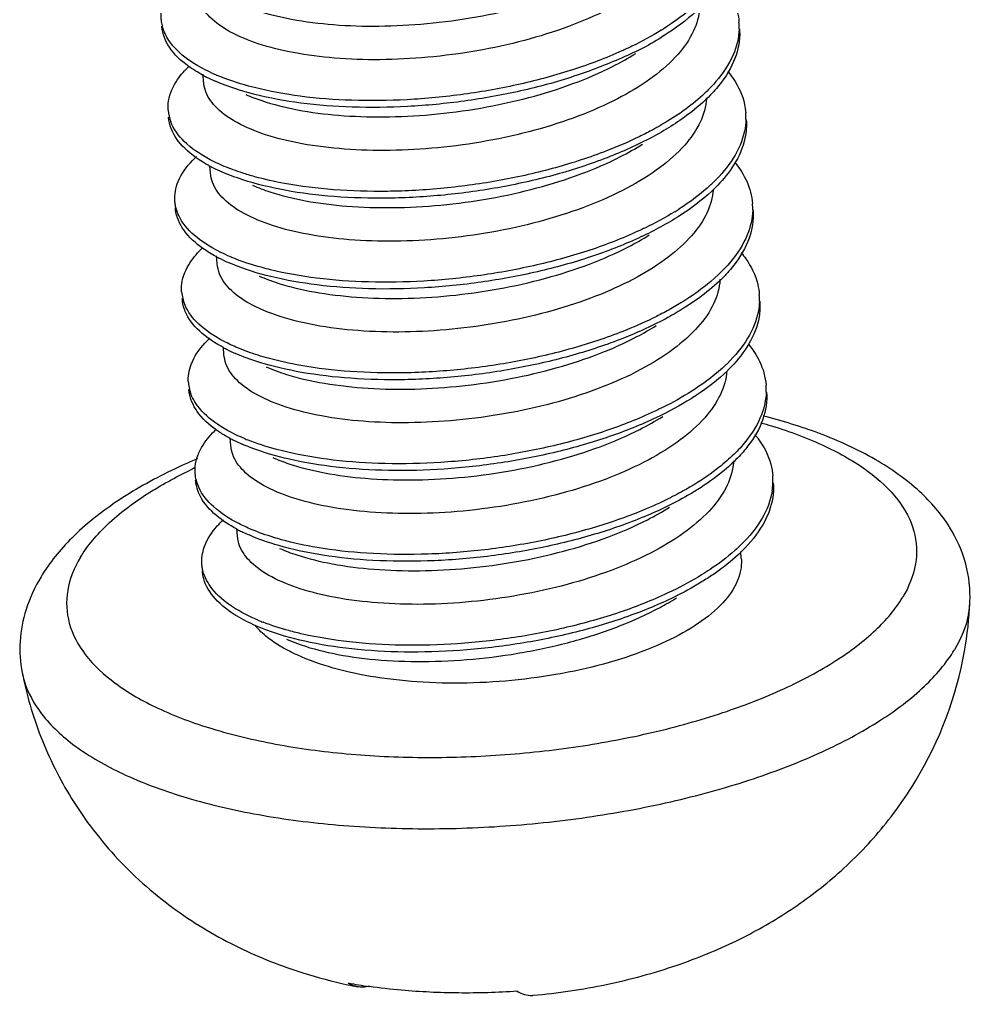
# Model space of a CAD drawing. Header units: millimetres. Extents: x 1833 to 2194, y -395 to -144.
# Drawn here: x 1907.068 to 1910.866, y -375.277 to -371.38 of the extents above; entities that cross this region are included whole.
import ezdxf

# ---------------------------------------------------------------- set-up
doc = ezdxf.new("R2010")
doc.units = ezdxf.units.MM
doc.layers.add('3_ALL_AXES', color=7, linetype='Continuous')

msp = doc.modelspace()

# ---------------------------------------------------------------- linework, layer by layer
at = {"color": 7, "linetype": 'Continuous'}
msp.add_line((1907.9163, -372.3303), (1907.915, -372.3298), dxfattribs=at)
for centre, radius, start, end in [((1909.6981, -371.4098), 0.244, 358.2334, 4.5042), ((1909.014, -370.4214), 1.1762, 301.6143, 302.0417), ((1908.0938, -371.055), 0.6212, 241.711, 243.3431), ((1908.1351, -370.9717), 0.7142, 243.3834, 246.4346), ((1908.1807, -370.8366), 0.8321, 246.9014, 247.1174), ((1907.829, -371.7298), 0.1679, 184.3956, 200.5575), ((1909.7066, -371.7717), 0.2623, 358.181, 4.0766), ((1908.1358, -371.3887), 0.6536, 241.5211, 243.1715), ((1908.1631, -371.334), 0.7148, 243.1976, 246.3675), ((1909.3563, -371.5337), 0.6925, 313.0814, 314.4017), ((1909.754, -372.1344), 0.2421, 358.1713, 4.4625), ((1909.0775, -371.1619), 1.1579, 301.6128, 302.5672), ((1908.1482, -371.7794), 0.6218, 241.7187, 243.3105), ((1908.1867, -371.7018), 0.7084, 243.3495, 246.4404), ((1907.8853, -372.4539), 0.1703, 184.6065, 202.2851), ((1909.7598, -372.4969), 0.2631, 358.2367, 4.1272), ((1908.197, -372.099), 0.6699, 242.3277, 243.1713), ((1908.2194, -372.0538), 0.7204, 243.2013, 246.3591), ((1909.4147, -372.2635), 0.6859, 313.824, 314.4304), ((1909.4418, -372.3163), 0.6501, 314.3305, 316.1967), ((1907.8884, -372.8204), 0.1464, 183.7945, 193.9979), ((1909.8086, -372.859), 0.2415, 358.1292, 4.3922), ((1908.2045, -372.5005), 0.6263, 241.7458, 243.2529), ((1908.2385, -372.432), 0.7028, 243.2894, 246.4328), ((1908.2983, -372.262), 0.8584, 247.4258, 248.1211), ((1909.8147, -373.2221), 0.2623, 350.9746, 4.1995), ((1908.2372, -372.8498), 0.6406, 241.8346, 243.4797), ((1908.2645, -372.7953), 0.7015, 243.4682, 244.253), ((1908.2863, -372.75), 0.7518, 244.2617, 246.3388), ((1909.4725, -373.0183), 0.6827, 312.9653, 314.3703), ((1908.2295, -373.6122), 0.2899, 220.8744, 221.9583), ((1908.3548, -372.9804), 0.8654, 247.4214, 248.7187), ((1908.7786, -373.0504), 2.2134, 259.6278, 261.8465)]:
    msp.add_arc(centre, radius, start, end, dxfattribs=at)
for points, start_tangent, end_tangent in [([(1909.7264, -371.0765), (1909.659, -371.1692), (1909.5547, -371.2586), (1909.4188, -371.3396), (1909.2601, -371.4083), (1909.0847, -371.4636), (1908.8949, -371.5051), (1908.6985, -371.5311), (1908.5069, -371.5407), (1908.3262, -371.5342), (1908.1625, -371.5125), (1908.0211, -371.4767), (1907.9085, -371.4288), (1907.8284, -371.3706), (1907.7842, -371.3046), (1907.7766, -371.2684)], (-0.461701, -0.887036), (-0.074969, 0.997186)), ([(1907.9447, -371.3173), (1908.0103, -371.3423), (1908.1544, -371.3788), (1908.3222, -371.4006), (1908.5035, -371.4065), (1908.6949, -371.3964), (1908.8926, -371.3697), (1909.0849, -371.3267), (1909.2608, -371.2702), (1909.4154, -371.2021), (1909.5022, -371.1529)], (0.915691, -0.401884), (0.846138, 0.532964)), ([(1907.6343, -371.3802), (1907.6497, -371.2975), (1907.7098, -371.2129), (1907.7205, -371.2025)], (-0.072435, 0.997373), (0.725944, 0.687753)), ([(1909.8709, -371.2263), (1909.9209, -371.3074), (1909.9413, -371.3906)], (0.63445, -0.772964), (0.077738, -0.996974)), ([(1909.7868, -371.3036), (1909.7687, -371.3206), (1909.638, -371.4184)], (-0.714496, -0.69964), (-0.847657, -0.530544)), ([(1909.8023, -371.3171), (1909.7708, -371.3478), (1909.6419, -371.4444)], (-0.692979, -0.720958), (-0.846673, -0.532114)), ([(1909.7844, -371.3331), (1909.7833, -371.3456), (1909.7534, -371.4389)], (-0.062398, -0.998051), (-0.461701, -0.887036)), ([(1907.6385, -371.4061), (1907.6344, -371.3825), (1907.6343, -371.3802)], (-0.24447, 0.969657), (-0.072435, 0.997373)), ([(1907.7994, -371.602), (1907.7408, -371.5655), (1907.6666, -371.4911), (1907.6365, -371.4097), (1907.6363, -371.4074)], (-0.880474, 0.474094), (-0.072435, 0.997373)), ([(1907.8543, -371.602), (1907.7388, -371.5383), (1907.6646, -371.464), (1907.6385, -371.4061)], (-0.91983, 0.392316), (-0.24447, 0.969657)), ([(1909.6306, -371.423), (1909.514, -371.4867)], (-0.851591, -0.524207), (-0.899575, -0.436767)), ([(1909.942, -371.4173), (1909.9179, -371.5212), (1909.8492, -371.6282), (1909.8137, -371.6661)], (-0.030877, -0.999523), (-0.713649, -0.700504)), ([(1909.9434, -371.4178), (1909.9441, -371.4402), (1909.9199, -371.5484), (1909.8512, -371.6554), (1909.8277, -371.6812)], (0.077738, -0.996974), (-0.69471, -0.71929)), ([(1909.7534, -371.4389), (1909.687, -371.5307), (1909.5858, -371.6182), (1909.4558, -371.697), (1909.3013, -371.7655), (1909.1257, -371.8223), (1908.9344, -371.8653), (1908.7382, -371.8924), (1908.5481, -371.903), (1908.3656, -371.8976), (1908.1964, -371.8763), (1908.0509, -371.8401), (1907.9371, -371.7921), (1907.8571, -371.7348), (1907.8119, -371.6688), (1907.8036, -371.6309)], (-0.461701, -0.887036), (-0.075973, 0.99711)), ([(1909.6419, -371.4444), (1909.6401, -371.4456), (1909.4751, -371.5331), (1909.2823, -371.6071), (1909.0694, -371.6654), (1908.8449, -371.7059), (1908.6176, -371.7276), (1908.3967, -371.7301), (1908.1909, -371.7136), (1908.0083, -371.6794), (1907.8563, -371.6292), (1907.8496, -371.6263)], (-0.846673, -0.532114), (-0.916247, 0.400615)), ([(1909.514, -371.4867), (1909.473, -371.5059), (1909.2802, -371.58), (1909.0674, -371.6382), (1908.8428, -371.6788), (1908.6156, -371.7005), (1908.3947, -371.7029), (1908.1889, -371.6865), (1908.0063, -371.6522), (1907.9829, -371.6461)], (-0.899575, -0.436767), (-0.964802, 0.262978)), ([(1907.9717, -371.6798), (1908.0356, -371.7042), (1908.1778, -371.7406), (1908.3421, -371.7625), (1908.5213, -371.769), (1908.7127, -371.7597), (1908.9102, -371.7338), (1909.1023, -371.6918), (1909.2783, -371.6362), (1909.4364, -371.5676), (1909.5292, -371.5153)], (0.9157, -0.401862), (0.846124, 0.532986)), ([(1907.6616, -371.7427), (1907.663, -371.7052), (1907.6995, -371.6199), (1907.7455, -371.5667)], (-0.076961, 0.997034), (0.722741, 0.691119)), ([(1909.8966, -371.587), (1909.9185, -371.6162), (1909.9635, -371.719), (1909.9683, -371.7531)], (0.637599, -0.770368), (0.071346, -0.997452)), ([(1907.9829, -371.6461), (1907.8572, -371.6032)], (-0.964802, 0.262978), (-0.921302, 0.388847)), ([(1909.8137, -371.6661), (1909.7389, -371.7301), (1909.656, -371.7865)], (-0.713649, -0.700504), (-0.852546, -0.522652)), ([(1909.8277, -371.6812), (1909.7409, -371.7573), (1909.6689, -371.8069)], (-0.69471, -0.71929), (-0.846567, -0.532283)), ([(1909.8116, -371.6928), (1909.8105, -371.7067), (1909.7804, -371.8014)], (-0.050333, -0.998732), (-0.461701, -0.887036)), ([(1907.8241, -371.9632), (1907.7276, -371.8941), (1907.6738, -371.8159), (1907.6636, -371.7699)], (-0.878931, 0.476949), (-0.076961, 0.997034)), ([(1909.9688, -371.7801), (1909.9633, -371.8263), (1909.918, -371.9344), (1909.8408, -372.0284)], (-0.031522, -0.999503), (-0.714353, -0.699785)), ([(1909.9703, -371.7803), (1909.9653, -371.8534), (1909.92, -371.9616), (1909.8565, -372.0418)], (0.071346, -0.997452), (-0.692707, -0.721219)), ([(1907.8859, -371.9665), (1907.8221, -371.936), (1907.7255, -371.8669), (1907.6718, -371.7888)], (-0.92216, 0.386809), (-0.352333, 0.935875)), ([(1909.7804, -371.8014), (1909.7137, -371.8934), (1909.6107, -371.9821), (1909.4759, -372.0629), (1909.3176, -372.1319), (1909.1419, -372.1876), (1908.9536, -372.2292), (1908.7581, -372.2555), (1908.5663, -372.2655), (1908.3846, -372.2595), (1908.2193, -372.238), (1908.0779, -372.2026), (1907.9646, -372.1548), (1907.8836, -372.0967), (1907.8385, -372.0303), (1907.8306, -371.9933)], (-0.461701, -0.887036), (-0.075089, 0.997177)), ([(1909.6689, -371.8069), (1909.5933, -371.8507), (1909.4144, -371.9322), (1909.2111, -371.9991), (1908.9917, -372.0492), (1908.7648, -372.081), (1908.5394, -372.0936), (1908.3245, -372.0871), (1908.1286, -372.0621), (1907.9596, -372.0201), (1907.8766, -371.9888)], (-0.846567, -0.532283), (-0.915899, 0.401409)), ([(1909.656, -371.7865), (1909.5913, -371.8235), (1909.5429, -371.8482)], (-0.852546, -0.522652), (-0.898769, -0.438423)), ([(1909.5429, -371.8482), (1909.4124, -371.905), (1909.2091, -371.9719), (1908.9897, -372.022), (1908.7627, -372.0538), (1908.5374, -372.0665), (1908.3225, -372.0599), (1908.1266, -372.0349), (1908.0072, -372.0078)], (-0.898769, -0.438423), (-0.963936, 0.266135)), ([(1907.9987, -372.0423), (1908.0681, -372.0685), (1908.2099, -372.104), (1908.3757, -372.1254), (1908.5579, -372.1314), (1908.75, -372.1213), (1908.9453, -372.0948), (1909.1337, -372.053), (1909.3098, -371.997), (1909.4679, -371.9278), (1909.5562, -371.8778)], (0.915655, -0.401965), (0.846133, 0.532972)), ([(1907.6883, -372.1052), (1907.7016, -372.0275), (1907.759, -371.9428), (1907.7747, -371.9272)], (-0.069079, 0.997611), (0.725855, 0.687848)), ([(1908.0072, -372.0078), (1907.9576, -371.9929), (1907.8859, -371.9665)], (-0.963936, 0.266135), (-0.92216, 0.386809)), ([(1909.9259, -371.9523), (1909.9722, -372.0262), (1909.9954, -372.1155)], (0.631789, -0.775141), (0.077377, -0.997002)), ([(1909.8565, -372.0418), (1909.8313, -372.0666), (1909.7028, -372.165), (1909.6959, -372.1694)], (-0.692707, -0.721219), (-0.84656, -0.532293)), ([(1909.8293, -372.0394), (1909.7008, -372.1378)], (-0.730288, -0.68314), (-0.842736, -0.538327)), ([(1909.8383, -372.0593), (1909.8373, -372.0705), (1909.8074, -372.1639)], (-0.068083, -0.99768), (-0.461701, -0.887036)), ([(1907.6924, -372.1309), (1907.689, -372.1124), (1907.6883, -372.1052)], (-0.242526, 0.970145), (-0.069079, 0.997611)), ([(1907.8536, -372.327), (1907.8006, -372.2945), (1907.7238, -372.2207), (1907.691, -372.1395), (1907.6903, -372.1323)], (-0.880548, 0.473957), (-0.069079, 0.997611)), ([(1907.915, -372.3298), (1907.7985, -372.2673), (1907.7217, -372.1935), (1907.6924, -372.1309)], (-0.923374, 0.383902), (-0.242526, 0.970145)), ([(1909.6959, -372.1694), (1909.5397, -372.2531), (1909.3483, -372.3281), (1909.1364, -372.3873), (1908.9123, -372.429), (1908.685, -372.4518), (1908.4635, -372.4554), (1908.2565, -372.44), (1908.0723, -372.4068), (1907.9183, -372.3575), (1907.9036, -372.3512)], (-0.84656, -0.532293), (-0.916304, 0.400484)), ([(1909.8074, -372.1639), (1909.7428, -372.2537), (1909.6444, -372.3398), (1909.5176, -372.4178), (1909.3686, -372.4852), (1909.1987, -372.5419), (1909.0121, -372.5859), (1908.8188, -372.6146), (1908.6299, -372.6273)], (-0.461701, -0.887036), (-0.999651, -0.026405)), ([(1909.6845, -372.148), (1909.5677, -372.2117)], (-0.851586, -0.524215), (-0.89966, -0.436592)), ([(1909.996, -372.1421), (1909.9745, -372.2397), (1909.9085, -372.3469), (1909.8005, -372.4492), (1909.7097, -372.5116)], (-0.031713, -0.999497), (-0.852719, -0.52237)), ([(1909.9974, -372.1427), (1909.9981, -372.1587), (1909.9766, -372.2669), (1909.9105, -372.374), (1909.8819, -372.4059)], (0.077377, -0.997002), (-0.694399, -0.71959)), ([(1908.0257, -372.4047), (1908.0996, -372.4324), (1908.2445, -372.4678), (1908.4135, -372.4887), (1908.5963, -372.4937), (1908.7865, -372.4828), (1908.9796, -372.4559), (1909.1693, -372.4132), (1909.3447, -372.3565), (1909.5003, -372.2875), (1909.5832, -372.2402)], (0.915638, -0.402003), (0.84615, 0.532945)), ([(1909.5677, -372.2117), (1909.5376, -372.2259), (1909.3463, -372.3009), (1909.1344, -372.3602), (1908.9103, -372.4018), (1908.683, -372.4246), (1908.4614, -372.4282), (1908.2545, -372.4129), (1908.0703, -372.3796), (1908.0366, -372.3709)], (-0.89966, -0.436592), (-0.964731, 0.263236)), ([(1907.7155, -372.4676), (1907.7162, -372.4351), (1907.7501, -372.3499), (1907.7988, -372.2922)], (-0.079497, 0.996835), (0.721805, 0.692096)), ([(1909.9503, -372.3116), (1909.9684, -372.3353), (1910.0161, -372.4376), (1910.0223, -372.478)], (0.638102, -0.769952), (0.072126, -0.997396)), ([(1908.6299, -372.6273), (1908.4428, -372.6241), (1908.268, -372.6043), (1908.1169, -372.5688), (1907.9979, -372.5207), (1907.9145, -372.4629), (1907.8669, -372.3962), (1907.8576, -372.3558)], (-0.999651, -0.026405), (-0.077457, 0.996996)), ([(1908.0366, -372.3709), (1907.9163, -372.3303)], (-0.964731, 0.263236), (-0.923985, 0.382429)), ([(1909.8819, -372.4059), (1909.8025, -372.4764), (1909.7229, -372.5318)], (-0.694399, -0.71959), (-0.846631, -0.53218)), ([(1909.8656, -372.4175), (1909.8644, -372.4317), (1909.8344, -372.5263)], (-0.049126, -0.998793), (-0.461701, -0.887036)), ([(1907.8859, -372.6922), (1907.7867, -372.624), (1907.7301, -372.5465), (1907.7176, -372.4948)], (-0.885603, 0.464444), (-0.079876, 0.996805)), ([(1907.9396, -372.6913), (1907.8831, -372.6647), (1907.7841, -372.5962), (1907.7277, -372.5185)], (-0.921956, 0.387294), (-0.379679, 0.925118)), ([(1909.7097, -372.5116), (1909.655, -372.5432), (1909.5966, -372.5733)], (-0.852719, -0.52237), (-0.898849, -0.438259)), ([(1910.0228, -372.505), (1910.0186, -372.5448), (1909.9759, -372.6529), (1909.8949, -372.7532)], (-0.030652, -0.99953), (-0.71408, -0.700064)), ([(1910.0243, -372.5052), (1910.0214, -372.5679), (1909.9804, -372.6759), (1909.911, -372.7662)], (0.072741, -0.997351), (-0.69199, -0.721907)), ([(1909.8344, -372.5263), (1909.7679, -372.6182), (1909.6652, -372.7066), (1909.5308, -372.7874), (1909.3727, -372.8564), (1909.1969, -372.9123), (1909.0088, -372.9539), (1908.8136, -372.9803), (1908.6219, -372.9904), (1908.4399, -372.9845), (1908.2742, -372.9631), (1908.1326, -372.9277), (1908.0192, -372.8801), (1907.938, -372.822), (1907.8926, -372.7555), (1907.8846, -372.7182)], (-0.461701, -0.887036), (-0.075171, 0.997171)), ([(1909.7229, -372.5318), (1909.657, -372.5704), (1909.4797, -372.6527), (1909.2777, -372.7205), (1909.059, -372.7717), (1908.8322, -372.8046), (1908.6065, -372.8184)], (-0.846631, -0.53218), (-0.999826, -0.018635)), ([(1909.5966, -372.5733), (1909.4777, -372.6255), (1909.2757, -372.6933), (1909.0569, -372.7445), (1908.8302, -372.7774), (1908.6045, -372.7912)], (-0.898849, -0.438259), (-0.999826, -0.018635)), ([(1908.6469, -372.8557), (1908.8355, -372.843), (1909.0286, -372.8143), (1909.215, -372.7704), (1909.3848, -372.7139), (1909.5339, -372.6465), (1909.6102, -372.6027)], (0.999651, 0.026405), (0.846169, 0.532915)), ([(1907.7423, -372.8301), (1907.7535, -372.7575), (1907.8084, -372.6726), (1907.8287, -372.6521)], (-0.06685, 0.997763), (0.725609, 0.688108)), ([(1909.9802, -372.6776), (1910.0234, -372.745), (1910.0494, -372.8405)], (0.63085, -0.775904), (0.076524, -0.997068)), ([(1908.6065, -372.8184), (1908.3911, -372.813), (1908.1942, -372.7891), (1908.0235, -372.7482), (1907.9305, -372.7137)], (-0.999826, -0.018635), (-0.915852, 0.401516)), ([(1908.0609, -372.7326), (1908.0207, -372.7208), (1907.9396, -372.6913)], (-0.963873, 0.266363), (-0.921956, 0.387294)), ([(1908.6045, -372.7912), (1908.3887, -372.7858), (1908.1915, -372.7618), (1908.0609, -372.7326)], (-0.999826, -0.018635), (-0.963873, 0.266363)), ([(1908.0527, -372.7672), (1908.1345, -372.7974), (1908.2855, -372.8327), (1908.4601, -372.8525), (1908.6469, -372.8557)], (0.915593, -0.402105), (0.999651, 0.026405)), ([(1909.8897, -372.7583), (1909.7634, -372.8571), (1909.7383, -372.873)], (-0.72145, -0.692467), (-0.851617, -0.524164)), ([(1909.8961, -372.7812), (1909.7716, -372.8803), (1909.7499, -372.8943)], (-0.715135, -0.698986), (-0.846437, -0.53249)), ([(1909.8923, -372.7849), (1909.8913, -372.7955), (1909.8614, -372.8888)], (-0.071204, -0.997462), (-0.461701, -0.887036)), ([(1907.908, -373.0521), (1907.8664, -373.0275), (1907.7847, -372.9549), (1907.7466, -372.8746), (1907.7444, -372.8573)], (-0.880789, 0.47351), (-0.065826, 0.997831)), ([(1907.9688, -373.0546), (1907.8584, -372.9963), (1907.7791, -372.923), (1907.7464, -372.8558)], (-0.923361, 0.383933), (-0.240602, 0.970624)), ([(1909.7383, -372.873), (1909.6215, -372.9368)], (-0.851617, -0.524164), (-0.899725, -0.436457)), ([(1910.05, -372.8668), (1910.0311, -372.9582), (1909.9676, -373.0655), (1909.9217, -373.1159)], (-0.031997, -0.999488), (-0.713898, -0.70025)), ([(1910.0514, -372.8676), (1910.0367, -372.9756), (1909.9772, -373.083), (1909.9364, -373.1303)], (0.074323, -0.997234), (-0.693855, -0.720115)), ([(1909.8614, -372.8888), (1909.7947, -372.9808), (1909.6926, -373.0688), (1909.5609, -373.1483), (1909.4064, -373.2164), (1909.2302, -373.273), (1909.0376, -373.316), (1908.8397, -373.3429), (1908.6481, -373.3529), (1908.4668, -373.3469), (1908.2989, -373.3251), (1908.1547, -373.2886), (1908.0421, -373.2403), (1907.9634, -373.1829), (1907.9195, -373.1177), (1907.9116, -373.0808)], (-0.461701, -0.887036), (-0.075797, 0.997123)), ([(1909.7499, -372.8943), (1909.612, -372.9695), (1909.4235, -373.0458), (1909.2138, -373.1067), (1908.9909, -373.1503), (1908.7639, -373.1752), (1908.5416, -373.1809), (1908.333, -373.1676), (1908.1461, -373.1364), (1907.9885, -373.0889), (1907.9575, -373.0761)], (-0.846437, -0.53249), (-0.916281, 0.400536)), ([(1909.6215, -372.9368), (1909.6021, -372.946), (1909.4123, -373.0218), (1909.2013, -373.082), (1908.9777, -373.1248), (1908.7503, -373.1487), (1908.5282, -373.1534), (1908.3202, -373.1392), (1908.1344, -373.107), (1908.0903, -373.0958)], (-0.899725, -0.436457), (-0.964642, 0.263563)), ([(1908.0797, -373.1296), (1908.1434, -373.154), (1908.2857, -373.1904), (1908.4501, -373.2123), (1908.6292, -373.2189), (1908.8205, -373.2096), (1909.0181, -373.1836), (1909.2104, -373.1415), (1909.3867, -373.0859), (1909.5447, -373.0173), (1909.6372, -372.9651)], (0.915703, -0.401857), (0.846125, 0.532985)), ([(1907.7695, -373.1925), (1907.7696, -373.1651), (1907.8008, -373.0798), (1907.854, -373.0161)], (-0.081467, 0.996676), (0.724789, 0.688971)), ([(1908.0903, -373.0958), (1907.9785, -373.0585)], (-0.964642, 0.263563), (-0.927952, 0.3727)), ([(1910.0042, -373.0364), (1910.0182, -373.0544), (1910.0685, -373.1563), (1910.0763, -373.2029)], (0.638243, -0.769835), (0.073131, -0.997322)), ([(1909.9217, -373.1159), (1909.862, -373.1683), (1909.7635, -373.2366)], (-0.713898, -0.70025), (-0.852881, -0.522105)), ([(1909.9364, -373.1303), (1909.8756, -373.1861), (1909.7769, -373.2567)], (-0.693855, -0.720115), (-0.846776, -0.53195)), ([(1909.9196, -373.1424), (1909.9184, -373.1568), (1909.8884, -373.2512)], (-0.04927, -0.998785), (-0.461701, -0.887036)), ([(1907.7838, -373.2482), (1907.7695, -373.1925)], (-0.406408, 0.913692), (-0.081467, 0.996676)), ([(1907.9348, -373.4145), (1907.8541, -373.3607), (1907.7903, -373.2845), (1907.7714, -373.2197)], (-0.881458, 0.472262), (-0.082745, 0.996571)), ([(1907.9934, -373.4161), (1907.9442, -373.3933), (1907.8428, -373.3254), (1907.7838, -373.2482)], (-0.921768, 0.387743), (-0.406408, 0.913692)), ([(1909.8884, -373.2512), (1909.8221, -373.3428), (1909.7208, -373.4304), (1909.5877, -373.5108), (1909.4303, -373.58), (1909.2546, -373.6362), (1909.0666, -373.6781), (1908.8728, -373.7047), (1908.6813, -373.7153), (1908.4988, -373.7098), (1908.3315, -373.6886), (1908.189, -373.6534), (1908.0753, -373.6061), (1907.9933, -373.5482), (1907.947, -373.4814), (1907.9386, -373.4431)], (-0.461701, -0.887036), (-0.075687, 0.997132)), ([(1909.7769, -373.2567), (1909.7357, -373.2814), (1909.5632, -373.3656), (1909.3649, -373.4358), (1909.1486, -373.4896), (1908.9229, -373.5255), (1908.6968, -373.5423), (1908.4792, -373.54), (1908.2786, -373.5191), (1908.1032, -373.4809), (1907.9845, -373.4386)], (-0.846776, -0.53195), (-0.915844, 0.401535)), ([(1909.7635, -373.2366), (1909.7185, -373.2628), (1909.6504, -373.2983)], (-0.852881, -0.522105), (-0.898941, -0.43807)), ([(1910.0783, -373.2301), (1910.0778, -373.2752), (1910.0441, -373.3833), (1909.9666, -373.4893), (1909.95, -373.5063)], (0.07577, -0.997125), (-0.714771, -0.699358)), ([(1909.6504, -373.2983), (1909.5429, -373.3459), (1909.3422, -373.4147), (1909.1242, -373.4669), (1908.8977, -373.5009), (1908.6716, -373.5158), (1908.4551, -373.5115), (1908.2565, -373.4886), (1908.1146, -373.4575)], (-0.898941, -0.43807), (-0.963827, 0.266529)), ([(1910.0737, -373.2633), (1910.0336, -373.3715), (1909.9499, -373.4771), (1909.9248, -373.5006)], (-0.157391, -0.987536), (-0.745652, -0.666335)), ([(1908.1067, -373.4921), (1908.1757, -373.5182), (1908.3175, -373.5537), (1908.483, -373.5752), (1908.665, -373.5812), (1908.8571, -373.5712), (1909.0527, -373.5447), (1909.2411, -373.503), (1909.4172, -373.447), (1909.5754, -373.3779), (1909.6642, -373.3276)], (0.915657, -0.401959), (0.846131, 0.532974)), ([(1907.7964, -373.555), (1907.8057, -373.4874), (1907.8579, -373.4025), (1907.8822, -373.3774)], (-0.065803, 0.997833), (0.724551, 0.689221)), ([(1908.1146, -373.4575), (1908.0839, -373.4485), (1907.9934, -373.4161)], (-0.963827, 0.266529), (-0.921768, 0.387743)), ([(1909.9505, -373.533), (1909.951, -373.5473), (1909.9295, -373.6338), (1909.8671, -373.7191), (1909.7665, -373.7998), (1909.6318, -373.8724), (1909.4687, -373.934), (1909.284, -373.9818), (1909.0855, -374.014), (1908.8814, -374.0291), (1908.6804, -374.0266), (1908.4908, -374.0065), (1908.3205, -373.9697), (1908.1768, -373.9177), (1908.1153, -373.8859)], (0.079455, -0.996838), (-0.861988, 0.506929)), ([(1909.9248, -373.5006), (1909.8259, -373.5764), (1909.7921, -373.5981)], (-0.745652, -0.666335), (-0.851683, -0.524057)), ([(1909.9378, -373.5178), (1909.8484, -373.5896), (1909.8039, -373.6192)], (-0.731703, -0.681623), (-0.846406, -0.532538)), ([(1907.8003, -373.5807), (1907.7985, -373.5721), (1907.7964, -373.555)], (-0.238175, 0.971222), (-0.065803, 0.997833)), ([(1908.0115, -373.8011), (1907.9377, -373.7632), (1907.8491, -373.6923), (1907.8037, -373.613), (1907.7986, -373.5822)], (-0.916111, 0.400924), (-0.068578, 0.997646)), ([(1908.0226, -373.7794), (1907.9184, -373.7252), (1907.8366, -373.6525), (1907.8003, -373.5807)], (-0.923279, 0.384129), (-0.238175, 0.971222)), ([(1909.7921, -373.5981), (1909.6753, -373.6618)], (-0.851683, -0.524057), (-0.899766, -0.436372)), ([(1909.8039, -373.6192), (1909.6941, -373.6807), (1909.5099, -373.7593), (1909.3031, -373.8229), (1909.0818, -373.8693), (1908.8548, -373.8973), (1908.6312, -373.9062), (1908.4197, -373.896), (1908.2287, -373.8676), (1908.0659, -373.8226), (1908.0115, -373.8011)], (-0.846406, -0.532538), (-0.916111, 0.400924)), ([(1908.1337, -373.8545), (1908.1748, -373.871), (1908.3185, -373.9111), (1908.4888, -373.9359), (1908.6784, -373.9438), (1908.8793, -373.9341), (1909.083, -373.9066), (1909.281, -373.862), (1909.4647, -373.8017), (1909.6265, -373.7277), (1909.6912, -373.6901)], (0.915909, -0.401387), (0.846275, 0.532747)), ([(1909.6753, -373.6618), (1909.6665, -373.666), (1909.4782, -373.7426), (1909.2682, -373.8039), (1909.0452, -373.8477), (1908.8177, -373.8728), (1908.595, -373.8786), (1908.3859, -373.8655), (1908.1987, -373.8343), (1908.144, -373.8206)], (-0.899766, -0.436372), (-0.96454, 0.263938)), ([(1908.1153, -373.8859), (1908.0655, -373.8528), (1908.0139, -373.8061)], (-0.861988, 0.506929), (-0.668554, 0.743664)), ([(1908.144, -373.8206), (1908.0407, -373.7867)], (-0.96454, 0.263938), (-0.931739, 0.363128)), ([(1908.4167, -375.2423), (1908.4094, -375.2406), (1908.3801, -375.2276)], (-0.981012, 0.193945), (-0.851856, 0.523776)), ([(1908.4652, -375.2396), (1908.4395, -375.2441), (1908.4167, -375.2423)], (-0.957357, -0.288907), (-0.981012, 0.193945)), ([(1909.0556, -375.2604), (1908.8209, -375.2674), (1908.5933, -375.2563), (1908.4647, -375.2414)], (-0.997709, -0.067646), (-0.989854, 0.142088)), ([(1909.0556, -375.2604), (1909.0851, -375.2734), (1909.1151, -375.2769), (1909.1197, -375.2766)], (0.851856, -0.523776), (0.995867, 0.090827))]:
    msp.add_spline(points, degree=3, dxfattribs=dict(at, start_tangent=start_tangent, end_tangent=end_tangent))
at = {"layer": '3_ALL_AXES', "color": 7, "linetype": 'Continuous'}
for p, q in [((1907.8034, -371.631), (1907.801, -371.5991)), ((1907.8304, -371.9934), (1907.8283, -371.9652)), ((1907.8574, -372.3559), (1907.855, -372.3245)), ((1907.8844, -372.7184), (1907.8822, -372.6897)), ((1907.9113, -373.0808), (1907.9091, -373.0502)), ((1907.9383, -373.4433), (1907.936, -373.4123)), ((1909.9506, -373.533), (1909.9485, -373.5047))]:
    msp.add_line(p, q, dxfattribs=at)
for centre, radius, start, end in [((1908.6053, -374.9504), 1.967, 115.4648, 115.7897), ((1908.623, -374.9876), 2.0081, 115.1641, 115.4648), ((1909.3704, -373.6408), 1.4946, 349.9265, 357.502), ((1910.5208, -373.6924), 0.3429, 349.941, 357.739), ((1909.3516, -373.636), 1.514, 328.8854, 349.874), ((1907.4056, -373.9259), 0.3326, 190.7346, 196.4232), ((1908.8405, -373.1168), 2.1673, 257.6886, 258.722)]:
    msp.add_arc(centre, radius, start, end, dxfattribs=at)
for points, start_tangent, end_tangent in [([(1910.028, -372.9902), (1910.0706, -373.0027), (1910.2863, -373.0847), (1910.4567, -373.1844), (1910.5758, -373.2986), (1910.6398, -373.4233), (1910.6462, -373.5543), (1910.5951, -373.687)], (0.962488, -0.271325), (-0.515848, -0.85668)), ([(1910.8636, -373.7059), (1910.8471, -373.5553), (1910.7823, -373.4074), (1910.6625, -373.2652), (1910.4855, -373.1373), (1910.2627, -373.0334), (1910.0385, -372.9636)], (0.043426, 0.999057), (-0.969025, 0.246963)), ([(1907.7783, -373.1342), (1907.6743, -373.1813), (1907.4543, -373.3067), (1907.2767, -373.451), (1907.1538, -373.6056)], (-0.920525, -0.390683), (-0.515848, -0.85668)), ([(1907.3116, -373.5275), (1907.4187, -373.3975), (1907.578, -373.2746), (1907.7495, -373.1793)], (0.515848, 0.85668), (0.900393, 0.435078)), ([(1907.3116, -373.5275), (1907.2604, -373.6603), (1907.2669, -373.7912), (1907.3308, -373.9159), (1907.45, -374.0301), (1907.6203, -374.1299), (1907.8361, -374.2119), (1908.0899, -374.2732), (1908.3731, -374.312), (1908.676, -374.3267), (1908.9885, -374.3169), (1909.2997, -374.283), (1909.5991, -374.226), (1909.8765, -374.148), (1910.1225, -374.0515), (1910.3287, -373.94), (1910.488, -373.8171), (1910.5951, -373.687)], (-0.515848, -0.85668), (0.515848, 0.85668)), ([(1907.1538, -373.6056), (1907.0942, -373.7362), (1907.0704, -373.8634), (1907.0787, -373.9878)], (-0.515848, -0.85668), (0.190956, -0.981599)), ([(1910.8584, -373.7523), (1910.8019, -373.8969)], (-0.17467, -0.984627), (-0.515848, -0.85668)), ([(1907.0866, -374.0199), (1907.1561, -374.1526), (1907.2892, -374.2801), (1907.4795, -374.3915), (1907.7204, -374.4831), (1908.0039, -374.5517), (1908.3202, -374.5949), (1908.6586, -374.6114), (1909.0075, -374.6004), (1909.3551, -374.5625), (1909.6895, -374.4989), (1909.9993, -374.4118), (1910.2741, -374.304), (1910.5044, -374.1794), (1910.6823, -374.0422), (1910.8019, -373.8969)], (0.282698, -0.959209), (0.515848, 0.85668)), ([(1907.0787, -373.9878), (1907.1529, -374.2441), (1907.276, -374.4908), (1907.4623, -374.7338), (1907.6942, -374.937), (1907.9455, -375.0864), (1908.1999, -375.187), (1908.3784, -375.2343)], (0.190956, -0.981599), (0.976997, -0.213252)), ([(1909.1197, -375.2766), (1909.412, -375.2332), (1909.6947, -375.1559), (1909.9312, -375.0586), (1910.137, -374.9422), (1910.3262, -374.7996), (1910.4985, -374.6258), (1910.6478, -374.4184)], (0.995921, 0.090227), (0.515848, 0.85668))]:
    msp.add_spline(points, degree=3, dxfattribs=dict(at, start_tangent=start_tangent, end_tangent=end_tangent))

doc.saveas('drawing.dxf')
